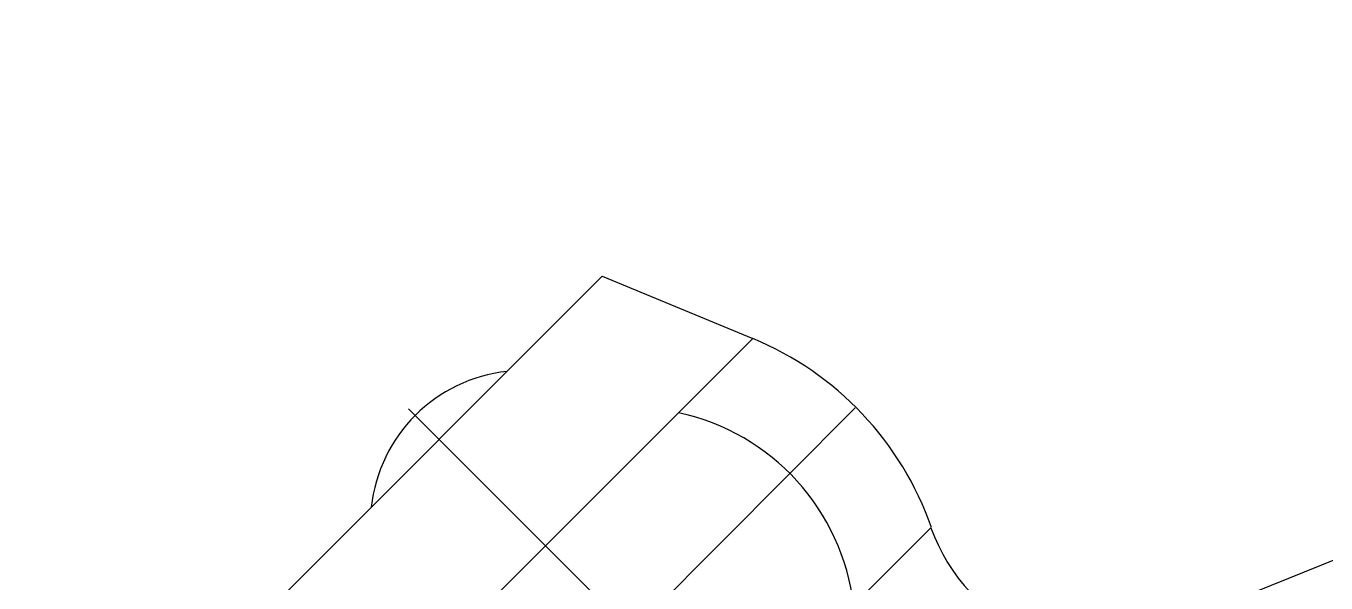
# Model space of a CAD drawing. Extents: x -67 to 151, y -79 to 36.
# Drawn here: x -34 to -20.47, y 28.2 to 34 of the extents above; entities that cross this region are included whole.
import ezdxf

# ---------------------------------------------------------------- set-up
doc = ezdxf.new("R2010")
doc.units = 0
doc.linetypes.add('CENTER', pattern=[50.8, 31.75, -6.35, 6.35, -6.35])
doc.layers.get('0').update_dxf_attribs({"linetype": 'CONTINUOUS'})
doc.layers.add('CENTER', color=1, linetype='CENTER')

msp = doc.modelspace()

# ---------------------------------------------------------------- linework, layer by layer
at = {"color": 7, "linetype": 'CONTINUOUS'}
for p, q in [((-22.709, 27.506), (-12.707, 31.536)), ((-31.396, 28.001), (-28.001, 31.396)), ((-28.001, 31.396), (-26.435, 30.747)), ((-26.435, 30.747), (-30.747, 26.435)), ((-30.014, 25.364), (-25.367, 30.027)), ((-29.698, 29.698), (-28.591, 28.591)), ((-28.778, 24.58), (-24.58, 28.778))]:
    msp.add_line(p, q, dxfattribs=at)
msp.add_circle((0, 0), 33, dxfattribs=at)
for centre, radius, start, end in [((0, 0), 34, 141.8267, 128.1733), ((-27.693, 27.693), 3.303, 19.2132, 67.6089), ((-28.819, 28.819), 1.596, 96.1929, 173.8071), ((-27.698, 27.698), 2.33, 6.7779, 77.82), ((-22.777, 29.417), 1.912, 199.519, 295.0146)]:
    msp.add_arc(centre, radius, start, end, dxfattribs=at)
at = {"layer": 'CENTER', "color": 1, "linetype": 'CENTER'}
msp.add_line((1.414, -1.414), (-31.362, 31.362), dxfattribs=at)

doc.saveas('drawing.dxf')
